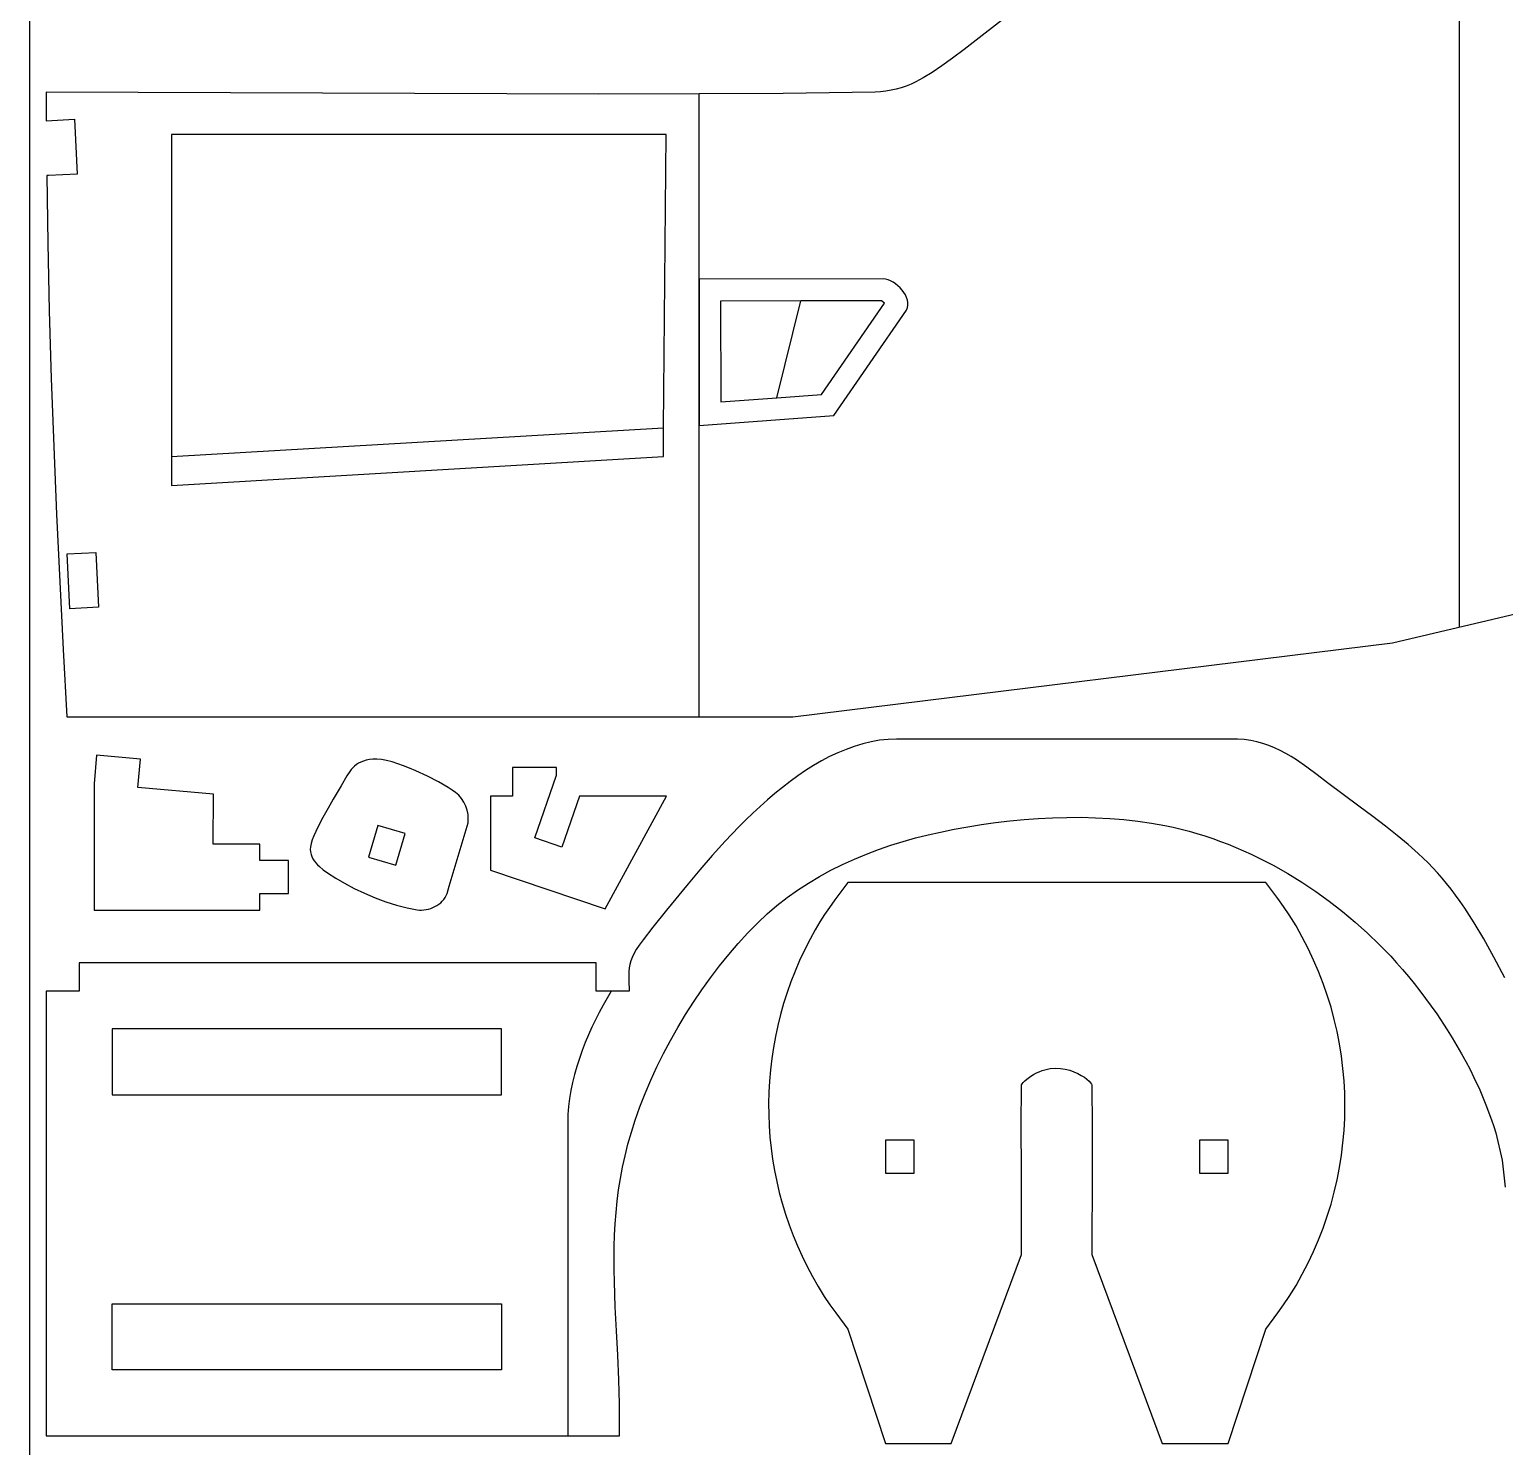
# Model space of a CAD drawing. Extents: x 169 to 749, y 15 to 895.
# Drawn here: x 168.7 to 302.8, y 139 to 267.8 of the extents above; entities that cross this region are included whole.
import ezdxf

# ---------------------------------------------------------------- set-up
doc = ezdxf.new("R2010")
doc.units = 0
doc.layers.get('0').update_dxf_attribs({"linetype": 'CONTINUOUS'})

msp = doc.modelspace()

# ---------------------------------------------------------------- linework, layer by layer
at = {"color": 0}
msp.add_line((168.703243, 895.036023), (168.703243, 15.036023), dxfattribs=at)
at = {"color": 3}
for p, q in [((298.695203, 213.476757), (298.695203, 278.242557)), ((229.587903, 245.085457), (229.587903, 261.918357)), ((181.612803, 258.207057), (181.612803, 228.972957)), ((226.588403, 258.207057), (181.612803, 258.207057)), ((226.347403, 231.572657), (226.588403, 258.207057)), ((246.298703, 245.111757), (229.587903, 245.085457)), ((229.587903, 231.784157), (229.587903, 245.085457)), ((229.587903, 245.085457), (229.587903, 231.784157)), ((246.522747, 245.07712), (246.298703, 245.111757)), ((246.751988, 245.009868), (246.522747, 245.07712)), ((246.982689, 244.912899), (246.751988, 245.009868)), ((247.211112, 244.789113), (246.982689, 244.912899)), ((247.43352, 244.641409), (247.211112, 244.789113)), ((247.646175, 244.472687), (247.43352, 244.641409)), ((247.84534, 244.285845), (247.646175, 244.472687)), ((248.027278, 244.083782), (247.84534, 244.285845)), ((248.188251, 243.869398), (248.027278, 244.083782)), ((238.833903, 243.100157), (231.526803, 243.088657)), ((231.526803, 243.088657), (231.541303, 233.919357)), ((236.643203, 234.284457), (238.833903, 243.100157)), ((246.147103, 243.108057), (238.833903, 243.100157)), ((240.708803, 234.597657), (246.413003, 242.886957)), ((246.413003, 242.886957), (246.147103, 243.108057)), ((248.324521, 243.645593), (248.188251, 243.869398)), ((248.432352, 243.415265), (248.324521, 243.645593)), ((248.508006, 243.181313), (248.432352, 243.415265)), ((248.504531, 242.48671), (248.547833, 242.714137)), ((248.547745, 242.946638), (248.508006, 243.181313)), ((248.547833, 242.714137), (248.547745, 242.946638)), ((241.816603, 232.679557), (248.414103, 242.267257)), ((248.414103, 242.267257), (248.504531, 242.48671)), ((231.541303, 233.919357), (236.643203, 234.284457)), ((236.643203, 234.284457), (240.708803, 234.597657)), ((229.587903, 231.784157), (241.816603, 232.679557)), ((181.612803, 228.972957), (226.347403, 231.572657)), ((226.323903, 228.972957), (226.347403, 231.572657)), ((229.587903, 205.294357), (229.587903, 231.784157)), ((181.612803, 228.972957), (181.612803, 226.327257)), ((181.612803, 226.327257), (226.323903, 228.972957)), ((221.208495, 179.745708), (220.842609, 179.106816)), ((221.584603, 180.366948), (221.208495, 179.745708)), ((220.488441, 178.451794), (220.147489, 177.782165)), ((220.842609, 179.106816), (220.488441, 178.451794)), ((219.82125, 177.099449), (219.511222, 176.40517)), ((220.147489, 177.782165), (219.82125, 177.099449)), ((211.603203, 176.967148), (176.205803, 176.967148)), ((176.205803, 176.967148), (176.205803, 170.967648)), ((211.603203, 170.967648), (211.603203, 176.967148)), ((219.218903, 175.70085), (218.94579, 174.98801)), ((219.511222, 176.40517), (219.218903, 175.70085)), ((218.94579, 174.98801), (218.693381, 174.268173)), ((218.463172, 173.542861), (218.256662, 172.813595)), ((218.693381, 174.268173), (218.463172, 173.542861)), ((218.075348, 172.081899), (217.920728, 171.349294)), ((218.256662, 172.813595), (218.075348, 172.081899)), ((176.205803, 170.967648), (211.603203, 170.967648)), ((217.794298, 170.617302), (217.697557, 169.887446)), ((217.920728, 171.349294), (217.794298, 170.617302)), ((217.697557, 169.887446), (217.632003, 169.161248)), ((217.632003, 169.161248), (217.632003, 139.969948)), ((176.205803, 145.969448), (176.205803, 151.969048)), ((176.205803, 151.969048), (211.603203, 151.969048)), ((211.603203, 151.969048), (211.603203, 145.969448)), ((211.603203, 145.969448), (176.205803, 145.969448))]:
    msp.add_line(p, q, dxfattribs=at)
at = {"color": 4}
for p, q in [((257.06259, 268.583345), (254.774736, 266.787457)), ((253.672279, 265.945694), (252.621286, 265.164587)), ((254.774736, 266.787457), (253.672279, 265.945694)), ((251.639618, 264.461538), (250.74514, 263.853948)), ((252.621286, 265.164587), (251.639618, 264.461538)), ((249.289203, 262.994757), (248.848969, 262.794185)), ((249.955714, 263.359221), (249.289203, 262.994757)), ((250.74514, 263.853948), (249.955714, 263.359221)), ((220.465703, 261.873257), (170.206403, 262.076257)), ((170.206403, 262.076257), (170.231303, 259.478257)), ((229.587903, 261.918357), (220.465703, 261.873257)), ((237.217503, 261.955957), (229.587903, 261.918357)), ((245.592603, 262.076257), (237.217503, 261.955957)), ((246.073492, 262.110962), (245.592603, 262.076257)), ((246.54987, 262.16694), (246.073492, 262.110962)), ((247.021305, 262.244998), (246.54987, 262.16694)), ((247.487365, 262.345945), (247.021305, 262.244998)), ((247.947617, 262.470586), (247.487365, 262.345945)), ((248.401629, 262.61973), (247.947617, 262.470586)), ((248.848969, 262.794185), (248.401629, 262.61973)), ((170.231303, 259.478257), (172.792603, 259.603557)), ((172.792603, 259.603557), (173.037103, 254.610057)), ((170.440403, 254.482857), (170.279203, 254.482857)), ((170.279203, 254.482857), (170.364856, 248.352239)), ((173.037103, 254.610057), (170.440403, 254.482857)), ((170.364856, 248.352239), (170.501345, 242.204412)), ((170.501345, 242.204412), (170.683684, 236.045417)), ((170.683684, 236.045417), (170.90689, 229.881295)), ((170.90689, 229.881295), (171.165979, 223.718087)), ((171.165979, 223.718087), (171.455967, 217.561834)), ((171.455967, 217.561834), (171.771869, 211.418577)), ((292.598103, 212.040757), (304.936403, 214.946557)), ((238.098103, 205.294357), (292.598103, 212.040757)), ((171.771869, 211.418577), (172.108703, 205.294357)), ((172.108703, 205.294357), (229.587903, 205.294357)), ((229.587903, 205.294357), (238.098103, 205.294357)), ((243.683711, 202.62552), (242.929193, 202.35325)), ((244.44386, 202.854449), (243.683711, 202.62552)), ((245.209237, 203.037691), (244.44386, 202.854449)), ((245.979439, 203.172902), (245.209237, 203.037691)), ((246.754062, 203.257736), (245.979439, 203.172902)), ((247.532703, 203.289848), (246.754062, 203.257736)), ((278.525403, 203.289848), (247.532703, 203.289848)), ((279.129764, 203.246368), (278.525403, 203.289848)), ((279.714985, 203.163291), (279.129764, 203.246368)), ((280.282474, 203.043257), (279.714985, 203.163291)), ((280.83364, 202.888907), (280.282474, 203.043257)), ((281.369891, 202.702883), (280.83364, 202.888907)), ((281.892633, 202.487825), (281.369891, 202.702883)), ((282.403276, 202.246374), (281.892633, 202.487825)), ((174.807907, 201.814848), (174.579407, 199.224748)), ((178.792107, 201.463348), (174.807907, 201.814848)), ((178.563607, 198.873248), (178.792107, 201.463348)), ((198.824706, 201.199828), (198.616303, 201.092409)), ((199.056151, 201.29078), (198.824706, 201.199828)), ((199.313489, 201.36457), (199.056151, 201.29078)), ((199.599571, 201.420505), (199.313489, 201.36457)), ((199.917248, 201.457892), (199.599571, 201.420505)), ((200.288192, 201.461131), (199.917248, 201.457892)), ((200.707033, 201.416569), (200.288192, 201.461131)), ((201.166323, 201.328958), (200.707033, 201.416569)), ((201.658615, 201.203053), (201.166323, 201.328958)), ((202.17646, 201.043609), (201.658615, 201.203053)), ((240.703462, 201.299847), (239.975503, 200.877666)), ((241.438665, 201.688068), (240.703462, 201.299847)), ((242.18071, 202.039984), (241.438665, 201.688068)), ((242.929193, 202.35325), (242.18071, 202.039984)), ((282.903228, 201.981173), (282.403276, 202.246374)), ((283.393896, 201.694861), (282.903228, 201.981173)), ((283.876688, 201.39008), (283.393896, 201.694861)), ((284.824278, 200.735676), (283.876688, 201.39008)), ((197.563171, 199.937637), (197.029248, 199.022292)), ((197.820132, 200.332571), (197.563171, 199.937637)), ((197.95609, 200.511925), (197.820132, 200.332571)), ((198.100835, 200.67828), (197.95609, 200.511925)), ((198.257219, 200.830941), (198.100835, 200.67828)), ((198.428091, 200.969215), (198.257219, 200.830941)), ((198.616303, 201.092409), (198.428091, 200.969215)), ((202.712411, 200.855379), (202.17646, 201.043609)), ((203.259018, 200.643118), (202.712411, 200.855379)), ((203.808835, 200.41158), (203.259018, 200.643118)), ((204.888306, 199.909688), (203.808835, 200.41158)), ((205.891237, 199.387737), (204.888306, 199.909688)), ((216.610403, 200.697354), (212.610703, 200.697354)), ((212.610703, 200.697354), (212.610703, 198.097554)), ((214.631203, 194.320354), (216.610403, 200.003954)), ((216.610403, 200.003954), (216.610403, 200.697354)), ((238.542933, 199.940805), (237.839129, 199.430817)), ((239.255192, 200.42387), (238.542933, 199.940805)), ((239.975503, 200.877666), (239.255192, 200.42387)), ((285.757261, 200.039089), (284.824278, 200.735676)), ((286.686903, 199.321448), (285.757261, 200.039089)), ((174.579407, 199.224748), (174.579407, 187.744748)), ((185.426607, 198.267648), (178.563607, 198.873248)), ((197.029248, 199.022292), (196.309932, 197.820986)), ((206.758046, 198.883761), (205.891237, 199.387737)), ((207.121784, 198.650399), (206.758046, 198.883761)), ((207.429148, 198.435792), (207.121784, 198.650399)), ((237.144183, 198.896249), (236.458498, 198.339449)), ((237.839129, 199.430817), (237.144183, 198.896249)), ((289.552125, 197.179346), (286.686903, 199.321448)), ((185.406907, 193.744348), (185.426607, 198.267648)), ((196.309932, 197.820986), (195.844556, 197.017655)), ((207.719002, 198.185237), (207.429148, 198.435792)), ((207.972656, 197.890964), (207.719002, 198.185237)), ((208.187171, 197.561249), (207.972656, 197.890964)), ((208.35961, 197.204367), (208.187171, 197.561249)), ((208.487036, 196.828595), (208.35961, 197.204367)), ((212.610703, 198.097554), (210.610903, 198.097554)), ((210.610903, 198.097554), (210.610903, 191.366754)), ((218.699503, 198.097554), (217.086403, 193.465354)), ((226.609703, 198.097554), (218.699503, 198.097554)), ((221.035103, 187.852754), (226.609703, 198.097554)), ((235.116526, 197.168529), (234.461046, 196.5591)), ((235.782478, 197.76276), (235.116526, 197.168529)), ((236.458498, 198.339449), (235.782478, 197.76276)), ((290.807152, 196.24351), (289.552125, 197.179346)), ((195.367473, 196.155317), (194.922762, 195.291058)), ((195.844556, 197.017655), (195.367473, 196.155317)), ((208.566509, 196.442208), (208.487036, 196.828595)), ((208.595092, 196.053482), (208.566509, 196.442208)), ((208.569848, 195.670692), (208.595092, 196.053482)), ((233.81644, 195.93682), (233.183113, 195.304032)), ((234.461046, 196.5591), (233.81644, 195.93682)), ((256.530082, 195.694287), (257.814895, 195.846789)), ((257.814895, 195.846789), (259.108418, 195.972252)), ((259.108418, 195.972252), (260.407919, 196.069257)), ((260.407919, 196.069257), (261.710665, 196.136385)), ((261.710665, 196.136385), (263.013924, 196.172218)), ((263.013924, 196.172218), (264.314961, 196.175338)), ((264.314961, 196.175338), (265.611045, 196.144327)), ((265.611045, 196.144327), (266.899442, 196.077765)), ((266.899442, 196.077765), (268.177419, 195.974234)), ((268.177419, 195.974234), (269.442244, 195.832317)), ((269.442244, 195.832317), (270.691182, 195.650594)), ((291.961537, 195.368474), (290.807152, 196.24351)), ((194.554501, 194.481961), (194.412814, 194.115937)), ((194.922762, 195.291058), (194.554501, 194.481961)), ((206.864748, 189.909092), (208.569848, 195.670692)), ((233.183113, 195.304032), (231.951906, 194.016318)), ((249.258525, 194.299742), (250.394653, 194.586244)), ((250.394653, 194.586244), (251.532603, 194.842248)), ((251.532603, 194.842248), (252.755241, 195.088725)), ((252.755241, 195.088725), (253.997523, 195.313836)), ((253.997523, 195.313836), (255.256714, 195.516163)), ((255.256714, 195.516163), (256.530082, 195.694287)), ((270.691182, 195.650594), (271.921503, 195.427648)), ((271.921503, 195.427648), (272.654513, 195.272104)), ((272.654513, 195.272104), (273.383897, 195.099585)), ((273.383897, 195.099585), (274.109427, 194.910394)), ((274.109427, 194.910394), (274.830874, 194.704839)), ((274.830874, 194.704839), (275.548012, 194.483225)), ((275.548012, 194.483225), (276.260611, 194.245858)), ((293.028593, 194.532233), (291.961537, 195.368474)), ((294.021632, 193.712779), (293.028593, 194.532233)), ((189.649507, 193.744348), (185.406907, 193.744348)), ((189.649507, 192.244448), (189.649507, 193.744348)), ((194.241878, 193.496617), (194.223648, 193.257592)), ((194.223648, 193.257592), (194.246235, 193.029014)), ((194.30677, 193.785111), (194.241878, 193.496617)), ((194.412814, 194.115937), (194.30677, 193.785111)), ((217.086403, 193.465354), (214.631203, 194.320354)), ((231.951906, 194.016318), (230.770653, 192.714721)), ((244.780841, 192.830999), (245.885376, 193.24837)), ((245.885376, 193.24837), (247.001456, 193.631693)), ((247.001456, 193.631693), (248.126649, 193.981854)), ((248.126649, 193.981854), (249.258525, 194.299742)), ((276.260611, 194.245858), (276.968443, 193.993044)), ((276.968443, 193.993044), (277.671281, 193.725088)), ((277.671281, 193.725088), (278.368896, 193.442297)), ((278.368896, 193.442297), (279.06106, 193.144975)), ((279.06106, 193.144975), (279.747545, 192.83343)), ((294.953965, 192.888107), (294.021632, 193.712779)), ((192.249307, 192.244448), (189.649507, 192.244448)), ((192.249307, 189.244648), (192.249307, 192.244448)), ((194.246235, 193.029014), (194.296999, 192.810658)), ((194.296999, 192.810658), (194.37339, 192.602206)), ((194.37339, 192.602206), (194.47286, 192.403342)), ((194.47286, 192.403342), (194.592862, 192.21375)), ((194.592862, 192.21375), (194.730847, 192.033114)), ((194.730847, 192.033114), (194.884267, 191.861117)), ((194.884267, 191.861117), (195.050573, 191.697442)), ((230.770653, 192.714721), (229.642579, 191.418003)), ((241.560811, 191.365717), (242.616128, 191.89056)), ((242.616128, 191.89056), (243.690282, 192.378691)), ((243.690282, 192.378691), (244.780841, 192.830999)), ((279.747545, 192.83343), (280.428123, 192.507967)), ((280.428123, 192.507967), (281.770646, 191.816509)), ((281.770646, 191.816509), (283.086803, 191.073048)), ((295.838903, 192.03621), (294.953965, 192.888107)), ((296.267759, 191.593175), (295.838903, 192.03621)), ((195.050573, 191.697442), (195.411652, 191.393795)), ((195.411652, 191.393795), (195.793698, 191.119642)), ((195.793698, 191.119642), (196.539148, 190.649692)), ((196.539148, 190.649692), (197.351744, 190.178918)), ((210.610903, 191.366754), (221.035103, 187.852754)), ((229.642579, 191.418003), (228.570911, 190.144926)), ((239.51641, 190.202348), (240.526761, 190.803276)), ((240.526761, 190.803276), (241.560811, 191.365717)), ((283.086803, 191.073048), (284.374769, 190.28003)), ((296.689758, 191.135081), (296.267759, 191.593175)), ((297.106565, 190.659178), (296.689758, 191.135081)), ((297.519842, 190.162714), (297.106565, 190.659178)), ((189.649507, 187.744748), (189.649507, 189.244648)), ((189.649507, 189.244648), (192.249307, 189.244648)), ((197.351744, 190.178918), (198.231328, 189.718311)), ((198.231328, 189.718311), (199.160456, 189.278619)), ((199.160456, 189.278619), (200.121685, 188.870592)), ((206.484284, 188.88069), (206.585708, 189.060741)), ((206.585708, 189.060741), (206.667848, 189.251892)), ((206.667848, 189.251892), (206.864748, 189.909092)), ((228.570911, 190.144926), (226.609703, 187.744748)), ((237.576524, 188.881483), (238.532187, 189.562046)), ((238.532187, 189.562046), (239.51641, 190.202348)), ((243.085959, 190.268251), (241.915082, 188.666319)), ((281.083159, 190.268251), (243.085959, 190.268251)), ((282.174597, 188.799439), (281.083159, 190.268251)), ((284.374769, 190.28003), (285.63272, 189.439903)), ((285.63272, 189.439903), (286.85883, 188.555113)), ((297.931255, 189.642939), (297.519842, 190.162714)), ((298.342467, 189.097103), (297.931255, 189.642939)), ((298.755142, 188.522453), (298.342467, 189.097103)), ((174.579407, 187.744748), (189.649507, 187.744748)), ((200.121685, 188.870592), (201.097573, 188.504977)), ((201.097573, 188.504977), (202.070674, 188.192523)), ((202.070674, 188.192523), (202.55073, 188.059591)), ((202.55073, 188.059591), (203.023547, 187.943979)), ((203.023547, 187.943979), (203.486947, 187.847031)), ((203.486947, 187.847031), (203.938748, 187.770092)), ((203.938748, 187.770092), (204.141544, 187.748882)), ((204.141544, 187.748882), (204.347537, 187.744886)), ((204.347537, 187.744886), (204.55512, 187.757668)), ((204.55512, 187.757668), (204.762689, 187.786791)), ((204.762689, 187.786791), (204.968636, 187.831817)), ((204.968636, 187.831817), (205.171358, 187.892311)), ((205.171358, 187.892311), (205.369247, 187.967836)), ((205.369247, 187.967836), (205.560698, 188.057955)), ((205.560698, 188.057955), (205.744105, 188.162231)), ((205.744105, 188.162231), (205.917863, 188.280228)), ((205.917863, 188.280228), (206.080366, 188.411509)), ((206.080366, 188.411509), (206.230007, 188.555637)), ((206.230007, 188.555637), (206.365182, 188.712177)), ((206.365182, 188.712177), (206.484284, 188.88069)), ((226.609703, 187.744748), (225.372481, 186.205795)), ((235.760602, 187.396021), (236.651852, 188.15977)), ((236.651852, 188.15977), (237.576524, 188.881483)), ((241.429201, 187.994762), (240.981722, 187.348814)), ((241.915082, 188.666319), (241.429201, 187.994762)), ((282.712257, 188.059553), (282.174597, 188.799439)), ((283.223059, 187.301451), (282.712257, 188.059553)), ((286.85883, 188.555113), (288.051275, 187.628107)), ((299.170943, 187.91624), (298.755142, 188.522453)), ((300.018584, 186.598119), (299.170943, 187.91624)), ((234.004676, 185.667436), (234.905203, 186.589348)), ((234.905203, 186.589348), (235.760602, 187.396021)), ((240.551665, 186.682977), (240.118054, 185.951753)), ((240.981722, 187.348814), (240.551665, 186.682977)), ((283.835624, 186.302255), (283.223059, 187.301451)), ((288.051275, 187.628107), (289.208229, 186.661331)), ((289.208229, 186.661331), (290.327869, 185.657231)), ((300.898699, 185.120735), (300.018584, 186.598119)), ((224.474482, 185.04301), (224.135908, 184.571437)), ((225.372481, 186.205795), (224.474482, 185.04301)), ((233.123269, 184.704813), (234.004676, 185.667436)), ((239.659912, 185.109644), (239.156259, 184.111151)), ((240.118054, 185.951753), (239.659912, 185.109644)), ((284.408668, 185.286794), (283.835624, 186.302255)), ((284.942193, 184.256153), (284.408668, 185.286794)), ((290.327869, 185.657231), (291.408368, 184.618254)), ((301.824602, 183.46208), (300.898699, 185.120735)), ((223.646038, 183.78544), (223.481315, 183.446023)), ((223.861997, 184.156412), (223.646038, 183.78544)), ((224.135908, 184.571437), (223.861997, 184.156412)), ((231.424775, 182.669587), (232.262721, 183.704518)), ((232.262721, 183.704518), (233.123269, 184.704813)), ((239.156259, 184.111151), (238.710775, 183.160436)), ((285.436197, 183.211417), (284.942193, 184.256153)), ((291.408368, 184.618254), (292.447903, 183.546848)), ((220.202503, 182.966748), (173.206203, 182.966748)), ((173.206203, 182.966748), (173.206203, 180.366948)), ((220.202503, 180.366948), (220.202503, 182.966748)), ((223.22743, 182.492122), (223.200517, 182.153948)), ((223.278725, 182.811861), (223.22743, 182.492122)), ((223.361116, 183.125662), (223.278725, 182.811861)), ((223.481315, 183.446023), (223.361116, 183.125662)), ((230.611169, 181.603058), (231.424775, 182.669587)), ((238.710775, 183.160436), (238.298088, 182.199715)), ((285.89068, 182.153669), (285.436197, 183.211417)), ((292.447903, 183.546848), (292.982983, 182.962973)), ((292.982983, 182.962973), (293.517604, 182.354242)), ((302.809603, 181.600148), (301.824602, 183.46208)), ((223.200517, 182.153948), (223.192979, 181.372303)), ((223.192979, 181.372303), (223.202403, 180.366948)), ((229.823645, 180.507968), (230.611169, 181.603058)), ((237.918153, 181.229778), (237.570924, 180.251412)), ((238.298088, 182.199715), (237.918153, 181.229778)), ((286.305643, 181.083995), (285.89068, 182.153669)), ((286.681086, 180.003477), (286.305643, 181.083995)), ((293.517604, 182.354242), (294.050089, 181.723025)), ((294.050089, 181.723025), (294.578761, 181.071693)), ((294.578761, 181.071693), (295.101941, 180.402617)), ((173.206203, 180.366948), (170.206403, 180.366948)), ((170.206403, 180.366948), (170.206403, 139.969948)), ((221.584603, 180.366948), (220.202503, 180.366948)), ((223.202403, 180.366948), (221.584603, 180.366948)), ((229.063942, 179.387357), (229.823645, 180.507968)), ((237.570924, 180.251412), (237.256358, 179.265408)), ((287.017009, 178.913201), (286.681086, 180.003477)), ((295.101941, 180.402617), (295.617954, 179.718168)), ((295.617954, 179.718168), (296.621765, 178.312635)), ((228.333803, 178.24426), (229.063942, 179.387357)), ((237.256358, 179.265408), (236.97441, 178.272554)), ((287.313411, 177.814251), (287.017009, 178.913201)), ((226.969173, 175.902763), (227.634966, 177.081716)), ((227.634966, 177.081716), (228.333803, 178.24426)), ((236.725034, 177.273639), (236.508187, 176.269451)), ((236.97441, 178.272554), (236.725034, 177.273639)), ((287.570293, 176.707711), (287.313411, 177.814251)), ((296.621765, 178.312635), (297.576775, 176.87406)), ((226.338165, 174.710437), (226.969173, 175.902763)), ((236.508187, 176.269451), (236.323823, 175.26078)), ((287.787655, 175.594665), (287.570293, 176.707711)), ((297.576775, 176.87406), (298.031786, 176.148308)), ((298.031786, 176.148308), (298.469564, 175.421409)), ((225.743681, 173.507777), (226.338165, 174.710437)), ((236.323823, 175.26078), (236.171898, 174.248414)), ((287.965497, 174.476198), (287.787655, 175.594665)), ((288.103818, 173.353394), (287.965497, 174.476198)), ((298.469564, 175.421409), (298.888432, 174.695732)), ((298.888432, 174.695732), (299.286713, 173.973649)), ((225.187462, 172.297821), (225.743681, 173.507777)), ((236.052368, 173.233142), (235.965186, 172.215753)), ((236.171898, 174.248414), (236.052368, 173.233142)), ((260.239859, 172.948278), (260.493707, 173.064238)), ((260.493707, 173.064238), (260.745667, 173.160252)), ((260.745667, 173.160252), (260.995303, 173.237341)), ((260.995303, 173.237341), (261.242181, 173.296527)), ((261.242181, 173.296527), (261.485866, 173.338829)), ((261.485866, 173.338829), (261.961912, 173.376866)), ((261.961912, 173.376866), (262.41996, 173.359619)), ((262.41996, 173.359619), (262.856526, 173.295254)), ((262.856526, 173.295254), (263.268128, 173.191939)), ((263.268128, 173.191939), (263.651284, 173.057839)), ((263.651284, 173.057839), (264.002511, 172.901121)), ((288.202618, 172.227337), (288.103818, 173.353394)), ((299.286713, 173.973649), (299.662729, 173.257531)), ((299.662729, 173.257531), (300.014803, 172.549748)), ((224.671249, 171.083605), (225.187462, 172.297821)), ((235.965186, 172.215753), (235.910309, 171.197036)), ((258.864184, 168.002514), (258.894559, 171.856751)), ((258.894559, 171.856751), (258.935173, 171.955421)), ((258.935173, 171.955421), (259.041907, 172.082633)), ((259.041907, 172.082633), (259.195365, 172.227066)), ((259.195365, 172.227066), (259.376147, 172.377401)), ((259.376147, 172.377401), (259.742092, 172.650495)), ((259.742092, 172.650495), (259.984559, 172.811351)), ((259.984559, 172.811351), (260.239859, 172.948278)), ((264.002511, 172.901121), (264.318327, 172.72995)), ((264.318327, 172.72995), (264.595248, 172.552494)), ((264.595248, 172.552494), (264.829793, 172.376919)), ((264.829793, 172.376919), (265.01848, 172.21139)), ((265.01848, 172.21139), (265.157824, 172.064075)), ((265.157824, 172.064075), (265.244345, 171.94314)), ((265.244345, 171.94314), (265.274559, 171.856751)), ((265.274559, 171.856751), (265.303922, 168.002472)), ((288.261899, 171.099111), (288.202618, 172.227337)), ((300.014803, 172.549748), (300.534812, 171.403302)), ((224.196783, 169.868168), (224.671249, 171.083605)), ((235.910309, 171.197036), (235.887692, 170.177779)), ((288.281659, 169.969801), (288.261899, 171.099111)), ((300.534812, 171.403302), (301.089828, 170.05836)), ((223.765803, 168.654548), (224.196783, 169.868168)), ((235.887692, 170.177779), (235.89729, 169.158771)), ((235.89729, 169.158771), (235.939059, 168.140801)), ((288.261899, 168.840492), (288.281659, 169.969801)), ((301.089828, 170.05836), (301.601306, 168.698662)), ((223.414983, 167.560059), (223.765803, 168.654548)), ((235.939059, 168.140801), (236.012954, 167.124659)), ((258.867559, 164.147976), (258.864184, 168.002514)), ((265.303922, 168.002472), (265.300659, 164.147939)), ((288.103818, 166.586209), (288.202618, 167.712266)), ((288.202618, 167.712266), (288.261899, 168.840492)), ((301.601306, 168.698662), (301.816173, 168.070698)), ((301.816173, 168.070698), (301.990703, 167.507948)), ((222.838729, 165.428357), (223.106735, 166.485777)), ((223.106735, 166.485777), (223.414983, 167.560059)), ((236.012954, 167.124659), (236.118929, 166.111132)), ((287.965497, 165.463405), (288.103818, 166.586209)), ((301.990703, 167.507948), (302.580103, 165.008648)), ((222.608639, 164.384457), (222.838729, 165.428357)), ((236.118929, 166.111132), (236.256941, 165.10101)), ((236.256941, 165.10101), (236.426945, 164.095081)), ((287.787655, 164.344937), (287.965497, 165.463405)), ((302.580103, 165.008648), (302.846003, 162.576948)), ((222.414135, 163.350732), (222.608639, 164.384457)), ((236.426945, 164.095081), (236.628895, 163.094135)), ((258.894559, 156.438751), (258.867559, 164.147976)), ((265.300659, 164.147939), (265.274559, 156.438751)), ((287.570293, 163.231892), (287.787655, 164.344937)), ((222.122576, 161.300433), (222.25289, 162.323839)), ((222.25289, 162.323839), (222.414135, 163.350732)), ((236.628895, 163.094135), (236.862748, 162.098959)), ((287.313411, 162.125352), (287.570293, 163.231892)), ((222.020865, 160.277173), (222.122576, 161.300433)), ((236.862748, 162.098959), (237.128458, 161.110343)), ((237.128458, 161.110343), (237.425981, 160.129076)), ((286.681086, 159.936126), (287.017009, 161.026401)), ((287.017009, 161.026401), (287.313411, 162.125352)), ((221.945429, 159.250713), (222.020865, 160.277173)), ((237.425981, 160.129076), (237.755272, 159.155947)), ((286.305643, 158.855608), (286.681086, 159.936126)), ((221.893938, 158.21771), (221.945429, 159.250713)), ((237.755272, 159.155947), (238.116286, 158.191744)), ((285.89068, 157.785933), (286.305643, 158.855608)), ((221.853486, 156.118701), (221.864067, 157.17482)), ((221.864067, 157.17482), (221.893938, 158.21771)), ((238.116286, 158.191744), (238.508979, 157.237256)), ((238.508979, 157.237256), (238.933306, 156.293272)), ((285.436197, 156.728186), (285.89068, 157.785933)), ((221.859867, 155.046007), (221.853486, 156.118701)), ((238.933306, 156.293272), (239.389222, 155.36058)), ((252.494159, 139.262851), (258.894559, 156.438751)), ((265.274559, 156.438751), (271.674959, 139.262851)), ((284.408668, 154.652809), (284.942193, 155.68345)), ((284.942193, 155.68345), (285.436197, 156.728186)), ((221.880882, 153.953396), (221.859867, 155.046007)), ((239.389222, 155.36058), (239.876683, 154.439971)), ((239.876683, 154.439971), (240.395644, 153.532232)), ((283.835624, 153.637348), (284.408668, 154.652809)), ((221.957503, 151.695048), (221.880882, 153.953396)), ((240.395644, 153.532232), (240.946059, 152.638151)), ((283.223059, 152.638151), (283.835624, 153.637348)), ((222.061648, 149.509971), (221.957503, 151.695048)), ((240.946059, 152.638151), (241.456861, 151.88005)), ((241.456861, 151.88005), (241.994522, 151.140164)), ((282.174597, 151.140164), (282.712257, 151.88005)), ((282.712257, 151.88005), (283.223059, 152.638151)), ((241.994522, 151.140164), (243.085959, 149.671351)), ((281.083159, 149.671351), (282.174597, 151.140164)), ((222.17889, 147.289485), (222.061648, 149.509971)), ((243.085959, 149.671351), (246.510659, 139.262851)), ((277.658359, 139.262851), (281.083159, 149.671351)), ((222.282164, 145.069655), (222.17889, 147.289485)), ((222.344403, 142.886548), (222.282164, 145.069655)), ((222.338403, 139.969948), (222.344403, 142.886548)), ((170.206403, 139.969948), (217.632003, 139.969948)), ((217.632003, 139.969948), (222.338403, 139.969948)), ((246.510659, 139.262851), (252.494159, 139.262851)), ((271.674959, 139.262851), (277.658359, 139.262851))]:
    msp.add_line(p, q, dxfattribs=at)
at = {"color": 7}
for p, q in [((172.122603, 220.125557), (174.719303, 220.252657)), ((172.367003, 215.131857), (172.122603, 220.125557)), ((174.719303, 220.252657), (174.963703, 215.259057)), ((174.963703, 215.259057), (172.367003, 215.131857)), ((200.366948, 195.444892), (199.514948, 192.568492)), ((202.859648, 194.706392), (200.366948, 195.444892)), ((202.007648, 191.830092), (202.859648, 194.706392)), ((199.514948, 192.568492), (202.007648, 191.830092)), ((249.110559, 166.838451), (246.510659, 166.838451)), ((246.510659, 166.838451), (246.510659, 163.838551)), ((249.110559, 163.838551), (249.110559, 166.838451)), ((277.658359, 166.838451), (275.058559, 166.838451)), ((275.058559, 166.838451), (275.058559, 163.838551)), ((277.658359, 163.838551), (277.658359, 166.838451)), ((246.510659, 163.838551), (249.110559, 163.838551)), ((275.058559, 163.838551), (277.658359, 163.838551))]:
    msp.add_line(p, q, dxfattribs=at)

doc.saveas('drawing.dxf')
